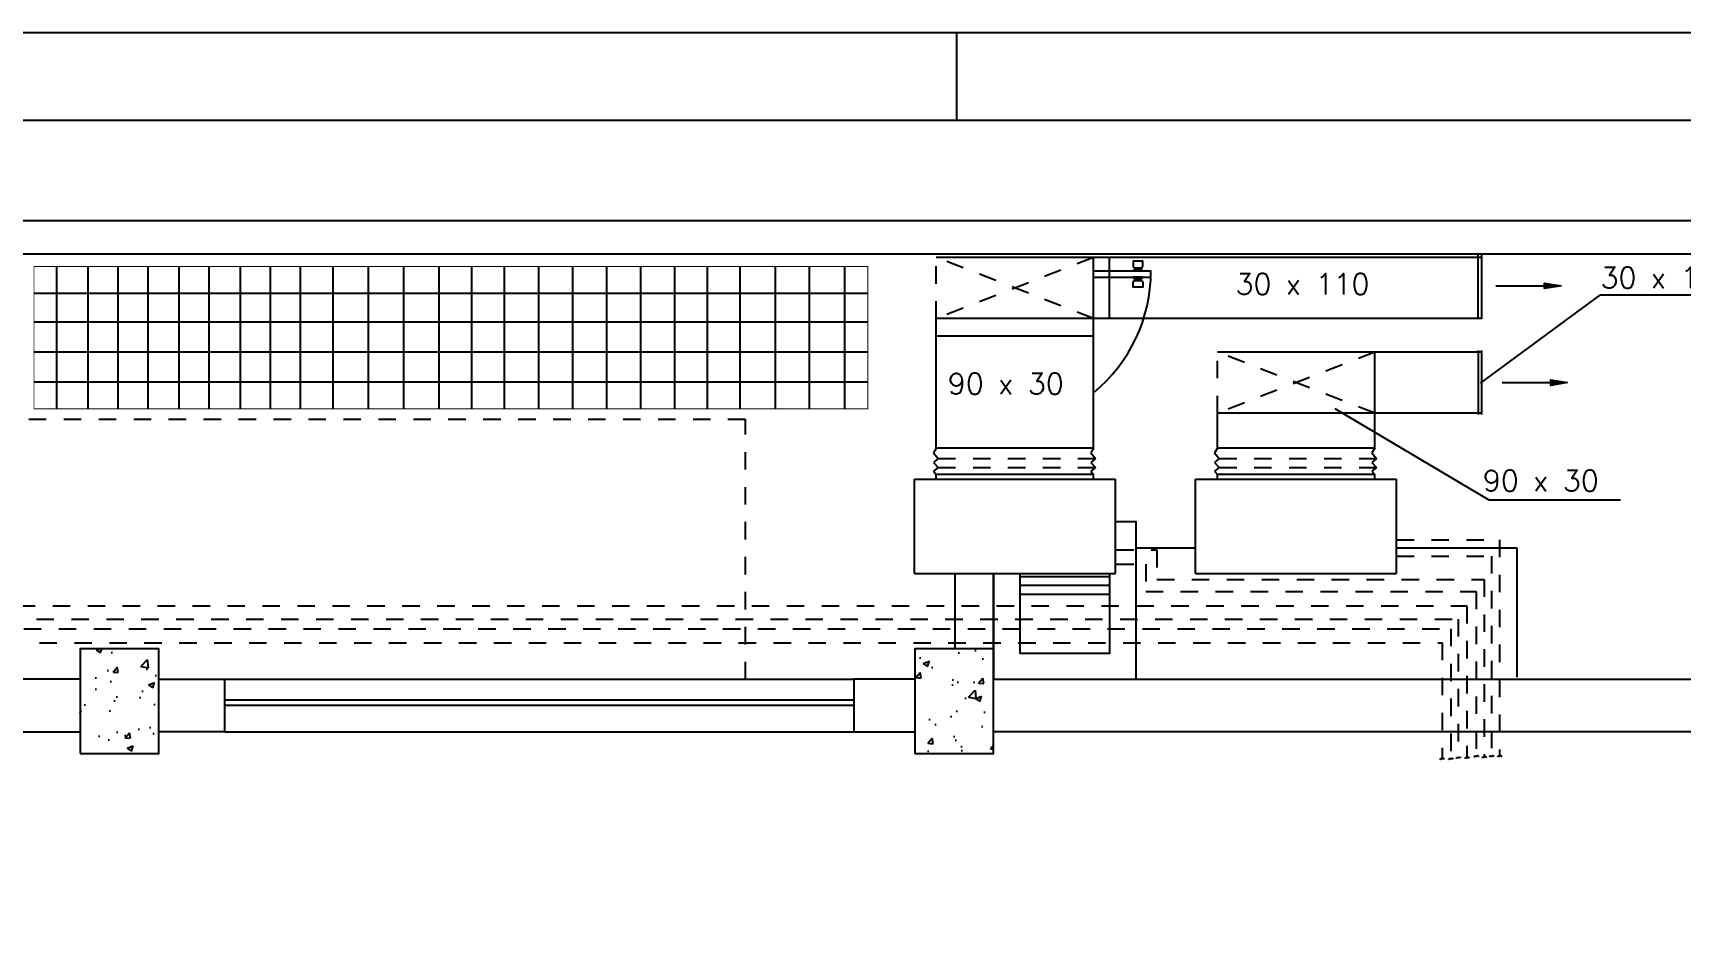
# Model space of a CAD drawing. Extents: x 372.3 to 443.5, y -41.5 to 0.6.
# Drawn here: x 401.25 to 410.67, y -4.49 to 0.59 of the extents above; entities that cross this region are included whole.
import ezdxf

# ---------------------------------------------------------------- set-up
doc = ezdxf.new("R2010")
doc.units = 0
doc.header["$MEASUREMENT"] = 0
for name, pattern in [('DASHDOT', [1, 0.5, -0.25, 0, -0.25]), ('HIDDEN', [0.375, 0.25, -0.125]), ('HIDDEN2', [0.1875, 0.125, -0.0625])]:
    doc.linetypes.add(name, pattern=pattern)
for name, color, linetype in [('A1ALV50', 13, 'CONTINUOUS'), ('A1ALV70', 145, 'CONTINUOUS'), ('A1COZINHA', 212, 'CONTINUOUS'), ('A1PORTA', 40, 'CONTINUOUS'), ('A1PROJ20', 3, 'HIDDEN2'), ('A1VIDRO', 4, 'CONTINUOUS'), ('A1VISTA10', 10, 'CONTINUOUS'), ('A1VISTA20', 75, 'CONTINUOUS'), ('A2HACHU', 11, 'CONTINUOUS'), ('AC-DUTOS', 14, 'CONTINUOUS'), ('AC-EQUIP', 3, 'CONTINUOUS'), ('AC-TEXTO', 7, 'CONTINUOUS'), ('AC-TUBOS', 6, 'DASHDOT'), ('S2MARGF', 4, 'CONTINUOUS'), ('S2MARGG', 9, 'CONTINUOUS')]:
    doc.layers.add(name, color=color, linetype=linetype)
doc.styles.add('ROMANS', font='ROMANS.SHX')
pattern_1 = [(50, (387.43742, -23.28168), (0.35863, -0.031376), [0.0375, -0.4125]), (355, (387.43742, -23.28168), (-0.0693757, 0.376096), [0.03, -0.33]), (100.4514, (387.4673, -23.2843), (0.2892547, 0.3447198), [0.03187, -0.350571]), (46.1842, (387.4374, -23.1817), (0.5336205, -0.0827595), [0.05625, -0.61875]), (96.6356, (387.4819, -23.1886), (0.467331, 0.487059), [0.047805, -0.525856]), (351.1842, (387.4374, -23.1817), (0.467331, 0.487059), [0.045, -0.495]), (21, (387.48742, -23.20668), (0.2984535, -0.2013094), [0.0375, -0.4125]), (326, (387.48742, -23.20668), (0.1216577, 0.362575), [0.03, -0.33]), (71.4514, (387.5123, -23.22346), (0.4201113, 0.1612652), [0.03187, -0.350571]), (37.5, (387.43742, -23.28168), (0.0060799, 0.1664469), [0, -0.326, 0, -0.335, 0, -0.33125]), (7.5, (387.43742, -23.28168), (0.1315348, 0.1972059), [0, -0.191, 0, -0.3185, 0, -0.12625]), (327.5, (387.32592, -23.28168), (0.2669112, -0.01127744), [0, -0.125, 0, -0.39, 0, -0.5175]), (317.5, (387.27592, -23.28168), (0.291593, 0.0500525), [0, -0.1625, 0, -0.259, 0, -0.3675])]

msp = doc.modelspace()

# ---------------------------------------------------------------- hatches: boundary and pattern name
at = {"layer": 'A2HACHU'}
h = msp.add_hatch(dxfattribs=at)
h.set_pattern_fill('AR-CONC,_O', color=256, scale=0.05, double=1)
h.set_pattern_definition(pattern_1)
h.paths.add_polyline_path([(401.5162, -3.5346), (401.9662, -3.5346), (401.9662, -2.9346), (401.5162, -2.9346)])
h = msp.add_hatch(dxfattribs=at)
h.set_pattern_fill('AR-CONC,_O', color=256, scale=0.05, double=1)
h.set_pattern_definition(pattern_1)
h.paths.add_polyline_path([(406.742, -2.9346), (406.292, -2.9346), (406.292, -3.5346), (406.742, -3.5346)])
at = {"layer": 'AC-TEXTO', "ltscale": 0.2}
for points in [[(409.99, -0.8582), (409.8941, -0.8427), (409.8941, -0.8744)], [(410.0256, -1.4116), (409.9297, -1.3961), (409.9297, -1.4278)]]:
    msp.add_hatch(color=256, dxfattribs=at).paths.add_polyline_path(points)

# ---------------------------------------------------------------- linework, layer by layer
at = {"layer": 'A1ALV50', "ltscale": 0.2}
for p, q in [((383.5141, -0.4846), (430.502, -0.4846)), ((383.2323, -0.6746), (420.6929, -0.6746)), ((406.742, -3.1096), (410.9676, -3.1096)), ((410.9676, -3.4096), (406.742, -3.4096))]:
    msp.add_line(p, q, dxfattribs=at)
at = {"layer": 'A1ALV50'}
for p, q in [((406.522, -2.9346), (406.522, -2.5046)), ((406.742, -2.9346), (406.742, -2.5046))]:
    msp.add_line(p, q, dxfattribs=at)
at = {"layer": 'A1ALV50', "ltscale": 0.2}
for points in [[(401.5162, -3.1096), (401.122, -3.1096), (401.122, -3.4096), (401.5162, -3.4096)], [(401.9662, -3.1096), (402.342, -3.1096), (402.342, -3.4096), (401.9662, -3.4096)], [(406.292, -3.1096), (405.942, -3.1096), (405.942, -3.4096), (406.292, -3.4096)]]:
    msp.add_lwpolyline(points, dxfattribs=at)
at = {"layer": 'A1ALV70'}
for points in [[(401.5162, -3.5346), (401.9662, -3.5346), (401.9662, -2.9346), (401.5162, -2.9346)], [(406.292, -3.5346), (406.742, -3.5346), (406.742, -2.9346), (406.292, -2.9346)]]:
    msp.add_lwpolyline(points, close=True, dxfattribs=at)
at = {"layer": 'A1COZINHA'}
for p, q in [((407.897, -2.3596), (407.5577, -2.3596)), ((409.7377, -2.3596), (409.047, -2.3596)), ((409.7377, -3.098), (409.7377, -2.3596))]:
    msp.add_line(p, q, dxfattribs=at)
for points in [[(406.742, -2.5046), (406.742, -3.1096), (407.5577, -3.1096), (407.5577, -2.208), (407.4385, -2.208)], [(406.892, -2.5046), (406.892, -2.9596), (407.4077, -2.9596), (407.4077, -2.5046)]]:
    msp.add_lwpolyline(points, dxfattribs=at)
at = {"layer": 'A1PORTA'}
msp.add_lwpolyline([(407.3135, -0.8096), (407.642, -0.8096), (407.642, -0.7746), (407.3135, -0.7746)], dxfattribs=at)
at = {"layer": 'A1PROJ20', "color": 7, "ltscale": 0.7}
for p, q in [((405.322, -1.6233), (382.6043, -1.6233)), ((405.322, -3.1096), (405.322, -1.6233))]:
    msp.add_line(p, q, dxfattribs=at)
at = {"layer": 'A1VIDRO', "ltscale": 0.2}
for p, q in [((402.342, -3.2277), (405.942, -3.2277)), ((402.342, -3.2577), (405.942, -3.2577))]:
    msp.add_line(p, q, dxfattribs=at)
at = {"layer": 'A1VISTA10'}
for p, q in [((406.9001, -2.5217), (407.4115, -2.5217)), ((406.9001, -2.5717), (407.4115, -2.5717)), ((406.9001, -2.6217), (407.4115, -2.6217))]:
    msp.add_line(p, q, dxfattribs=at)
for points in [[(407.54, -0.7452, 0.414214), (407.551, -0.7562), (407.584, -0.7562, 0.414214), (407.595, -0.7452), (407.595, -0.7177), (407.54, -0.7177)], [(407.54, -0.839, -0.414214), (407.551, -0.828), (407.584, -0.828, -0.414214), (407.595, -0.839), (407.595, -0.8665), (407.54, -0.8665)], [(407.5912, -0.7746), (407.5438, -0.7746), (407.5438, -0.7706, -0.414214), (407.5493, -0.7651), (407.5857, -0.7651, -0.414214), (407.5912, -0.7706)], [(407.5912, -0.8096), (407.5438, -0.8096), (407.5438, -0.8136, 0.414214), (407.5493, -0.8191), (407.5857, -0.8191, 0.414214), (407.5912, -0.8136)]]:
    msp.add_lwpolyline(points, format="xyb", close=True, dxfattribs=at)
for points in [[(407.5754, -0.7562), (407.5754, -0.7651), (407.5596, -0.7651), (407.5596, -0.7562)], [(407.5754, -0.828), (407.5754, -0.8191), (407.5596, -0.8191), (407.5596, -0.828)]]:
    msp.add_lwpolyline(points, close=True, dxfattribs=at)
msp.add_arc((406.742, -0.7746), 0.9, 309.41927, 360, dxfattribs=at)
at = {"layer": 'A1VISTA20', "ltscale": 0.2}
for p, q in [((402.342, -3.1096), (405.942, -3.1096)), ((402.342, -3.4096), (405.942, -3.4096))]:
    msp.add_line(p, q, dxfattribs=at)
at = {"layer": 'AC-DUTOS', "color": 14, "linetype": 'CONTINUOUS', "ltscale": 0.2}
for p, q in [((409.5342, -0.6963), (406.4135, -0.6963)), ((409.5342, -1.0463), (406.4135, -1.0463)), ((409.5381, -1.2372), (408.022, -1.2372))]:
    msp.add_line(p, q, dxfattribs=at)
at = {"layer": 'AC-DUTOS', "color": 8, "linetype": 'HIDDEN', "ltscale": 0.2}
for p, q in [((407.3135, -1.0463), (406.4135, -0.6963)), ((407.3135, -0.6963), (406.4135, -1.0463)), ((408.922, -1.5872), (408.022, -1.2372)), ((408.922, -1.2372), (408.022, -1.5872)), ((406.424, -1.8466), (407.324, -1.8466)), ((408.0325, -1.8466), (408.9325, -1.8466)), ((406.424, -1.8973), (407.324, -1.8973)), ((408.0325, -1.8973), (408.9325, -1.8973))]:
    msp.add_line(p, q, dxfattribs=at)
at = {"layer": 'AC-DUTOS', "linetype": 'HIDDEN', "ltscale": 0.2}
for p, q in [((406.4135, -1.0463), (406.4135, -0.6963)), ((408.022, -1.5872), (408.022, -1.2372))]:
    msp.add_line(p, q, dxfattribs=at)
at = {"layer": 'AC-DUTOS', "ltscale": 0.2}
for p, q in [((407.3135, -1.7872), (407.3135, -0.6963)), ((406.4135, -1.7872), (406.4135, -1.0463)), ((408.922, -1.7872), (408.922, -1.2372)), ((408.022, -1.7872), (408.022, -1.5872))]:
    msp.add_line(p, q, dxfattribs=at)
at = {"layer": 'AC-DUTOS', "linetype": 'CONTINUOUS', "ltscale": 0.2}
msp.add_line((407.4053, -1.0463), (407.4053, -0.6963), dxfattribs=at)
at = {"layer": 'AC-DUTOS', "color": 7, "ltscale": 0.2}
for p, q in [((409.5142, -1.0465), (409.5142, -0.6795)), ((409.5342, -1.0465), (409.5342, -0.6795)), ((409.516, -1.5951), (409.516, -1.228)), ((409.536, -1.5951), (409.536, -1.228))]:
    msp.add_line(p, q, dxfattribs=at)
at = {"layer": 'AC-DUTOS', "color": 14, "ltscale": 0.2}
for p, q in [((407.3135, -1.1463), (406.4135, -1.1463)), ((409.5381, -1.5872), (408.022, -1.5872))]:
    msp.add_line(p, q, dxfattribs=at)
at = {"layer": 'AC-DUTOS', "color": 8, "ltscale": 0.2}
for p, q in [((407.3135, -1.7872), (406.4135, -1.7872)), ((408.922, -1.7872), (408.022, -1.7872))]:
    msp.add_line(p, q, dxfattribs=at)
at = {"layer": 'AC-DUTOS', "ltscale": 0.2, "const_width": 0.005}
msp.add_lwpolyline([(401.2518, -0.7478), (401.2518, -1.5619), (406.0218, -1.5619), (406.0218, -0.7478), (401.2518, -0.7478)], dxfattribs=at)
at = {"layer": 'AC-DUTOS', "color": 8, "linetype": 'HIDDEN', "ltscale": 0.2}
for points in [[(406.4135, -1.7872), (406.3978, -1.814), (406.424, -1.8466), (406.3978, -1.8696), (406.424, -1.8973), (406.3978, -1.9188), (406.4135, -1.9372)], [(407.3135, -1.7872), (407.2978, -1.814), (407.324, -1.8466), (407.2978, -1.8696), (407.324, -1.8973), (407.2978, -1.9188), (407.3135, -1.9372)], [(408.022, -1.7872), (408.0064, -1.814), (408.0325, -1.8466), (408.0064, -1.8696), (408.0325, -1.8973), (408.0064, -1.9188), (408.022, -1.9372)], [(408.922, -1.7872), (408.9064, -1.814), (408.9325, -1.8466), (408.9064, -1.8696), (408.9325, -1.8973), (408.9064, -1.9188), (408.922, -1.9372)]]:
    msp.add_lwpolyline(points, dxfattribs=at)
at = {"layer": 'AC-EQUIP', "ltscale": 0.2}
for p, q in [((406.2885, -2.5046), (406.2885, -1.9646)), ((406.2885, -1.9646), (407.4385, -1.9646)), ((407.3135, -1.9372), (406.4135, -1.9372)), ((406.4135, -1.9646), (406.4135, -1.9372)), ((406.4135, -1.9646), (406.4135, -1.9372)), ((407.3135, -1.9646), (407.3135, -1.9372)), ((407.3135, -1.9646), (407.3135, -1.9372)), ((407.4385, -2.5046), (407.4385, -1.9646)), ((407.897, -2.5046), (407.897, -1.9646)), ((407.897, -1.9646), (409.047, -1.9646)), ((408.922, -1.9372), (408.022, -1.9372)), ((408.022, -1.9646), (408.022, -1.9372)), ((408.022, -1.9646), (408.022, -1.9372)), ((408.922, -1.9646), (408.922, -1.9372)), ((408.922, -1.9646), (408.922, -1.9372)), ((409.047, -2.5046), (409.047, -1.9646)), ((406.2885, -2.5046), (407.4385, -2.5046)), ((407.897, -2.5046), (409.047, -2.5046))]:
    msp.add_line(p, q, dxfattribs=at)
at = {"layer": 'AC-TEXTO', "ltscale": 0.2}
for points in [[(401.382, -1.5619), (401.382, -0.7478)], [(401.5612, -1.5619), (401.5612, -0.7478)], [(401.7325, -1.5619), (401.7325, -0.7478)], [(401.9038, -1.5619), (401.9038, -0.7478)], [(402.083, -1.5619), (402.083, -0.7478)], [(402.2543, -1.5619), (402.2543, -0.7478)], [(402.4334, -1.5619), (402.4334, -0.7478)], [(402.6048, -1.5619), (402.6048, -0.7478)], [(402.7761, -1.5619), (402.7761, -0.7478)], [(402.963, -1.5619), (402.963, -0.7478)], [(403.1655, -1.5619), (403.1655, -0.7478)], [(403.368, -1.5619), (403.368, -0.7478)], [(403.5705, -1.5619), (403.5705, -0.7478)], [(403.7574, -1.5619), (403.7574, -0.7478)], [(403.9443, -1.5619), (403.9443, -0.7478)], [(404.139, -1.5619), (404.139, -0.7478)], [(404.3337, -1.5619), (404.3337, -0.7478)], [(404.5284, -1.5619), (404.5284, -0.7478)], [(404.7231, -1.5619), (404.7231, -0.7478)], [(404.9178, -1.5619), (404.9178, -0.7478)], [(405.1047, -1.5619), (405.1047, -0.7478)], [(405.2917, -1.5619), (405.2917, -0.7478)], [(405.4941, -1.5619), (405.4941, -0.7478)], [(405.6888, -1.5619), (405.6888, -0.7478)], [(405.8913, -1.5619), (405.8913, -0.7478)], [(401.2523, -0.9013), (406.0186, -0.9013)], [(409.5272, -1.4146), (410.2136, -0.9095), (411.1072, -0.9095)], [(409.6161, -0.8582), (409.8941, -0.8582)], [(401.2523, -1.0647), (406.0186, -1.0647)], [(401.2523, -1.2358), (406.0186, -1.2358)], [(401.2523, -1.4069), (406.0186, -1.4069)], [(409.6516, -1.4116), (409.9297, -1.4116)], [(408.6943, -1.5597), (409.5752, -2.0825), (410.3285, -2.0825)]]:
    msp.add_lwpolyline(points, dxfattribs=at)
for points in [[(409.99, -0.8582), (409.8941, -0.8744), (409.8941, -0.8427), (409.99, -0.8582)], [(410.0256, -1.4116), (409.9297, -1.4278), (409.9297, -1.3961), (410.0256, -1.4116)]]:
    msp.add_lwpolyline(points, close=True, dxfattribs=at)
at = {"layer": 'AC-TUBOS', "linetype": 'DASHDOT', "ltscale": 0.2}
for points in [[(409.047, -2.3113), (409.6366, -2.3113), (409.6366, -3.549)], [(398.9204, -2.3617), (399.1934, -2.3617), (399.1934, -2.8202), (409.3569, -2.8202), (409.3569, -3.5639)], [(400.9724, -2.368), (401.1586, -2.368), (401.1586, -2.6902), (409.45, -2.6902), (409.45, -3.5577)], [(407.4432, -2.3694), (407.6759, -2.3694), (407.6759, -2.5379), (409.5493, -2.5379), (409.5493, -3.5548)], [(407.4432, -2.4508), (407.6119, -2.4508), (407.6119, -2.6077), (409.5028, -2.6077), (409.5028, -3.549)], [(409.047, -2.4043), (409.5901, -2.4043), (409.5901, -3.549)], [(398.9213, -2.4547), (399.0826, -2.4547), (399.0826, -2.9008), (409.3073, -2.9008), (409.3073, -3.5639)], [(400.9724, -2.4548), (401.0655, -2.4548), (401.0655, -2.7646), (409.4004, -2.7646), (409.4004, -3.5577)]]:
    msp.add_lwpolyline(points, dxfattribs=at)
at = {"layer": 'AC-TUBOS', "color": 8, "ltscale": 0.2}
for points in [[(409.2965, -3.5683), (409.3005, -3.563), (409.3072, -3.5643), (409.3121, -3.5611), (409.3202, -3.5651)], [(409.3465, -3.5681), (409.3506, -3.5627), (409.3573, -3.564), (409.3621, -3.5608), (409.3702, -3.5648)], [(409.3896, -3.5619), (409.3936, -3.5565), (409.4003, -3.5579), (409.4052, -3.5546), (409.4133, -3.5587)], [(409.4396, -3.5622), (409.4437, -3.5568), (409.4504, -3.5581), (409.4552, -3.5549), (409.4633, -3.5589)], [(409.4921, -3.5536), (409.4961, -3.5482), (409.5029, -3.5495), (409.5077, -3.5463), (409.5158, -3.5503)], [(409.5387, -3.5589), (409.5427, -3.5536), (409.5494, -3.5549), (409.5543, -3.5517), (409.5623, -3.5557)], [(409.5801, -3.553), (409.5841, -3.5477), (409.5908, -3.549), (409.5957, -3.5458), (409.6038, -3.5498)], [(409.6262, -3.5533), (409.6303, -3.5479), (409.637, -3.5493), (409.6419, -3.546), (409.6499, -3.5501)]]:
    msp.add_spline(points, degree=3, dxfattribs=at)
at = {"layer": 'S2MARGF'}
msp.add_line((406.531, 0.0882), (406.531, 0.5882), dxfattribs=at)
msp.add_lwpolyline([(372.331, -41.4618), (443.531, -41.4618), (443.531, 0.5882), (372.331, 0.5882)], close=True, dxfattribs=at)
at = {"layer": 'S2MARGG'}
msp.add_lwpolyline([(443.031, -37.8452), (443.031, 0.0882), (373.581, 0.0882), (373.581, -40.9618), (443.031, -40.9618)], dxfattribs=at)

# ---------------------------------------------------------------- texts
at = {"layer": 'AC-TEXTO', "style": 'ROMANS'}
for s, p in [('30 x 110', (410.2139, -0.8726)), ('30 x 110', (408.1261, -0.9084)), ('90 x 30', (406.4798, -1.4785)), ('90 x 30', (409.541, -2.0323))]:
    msp.add_text(s, height=0.12, dxfattribs=at).set_placement(p)

doc.saveas('drawing.dxf')
